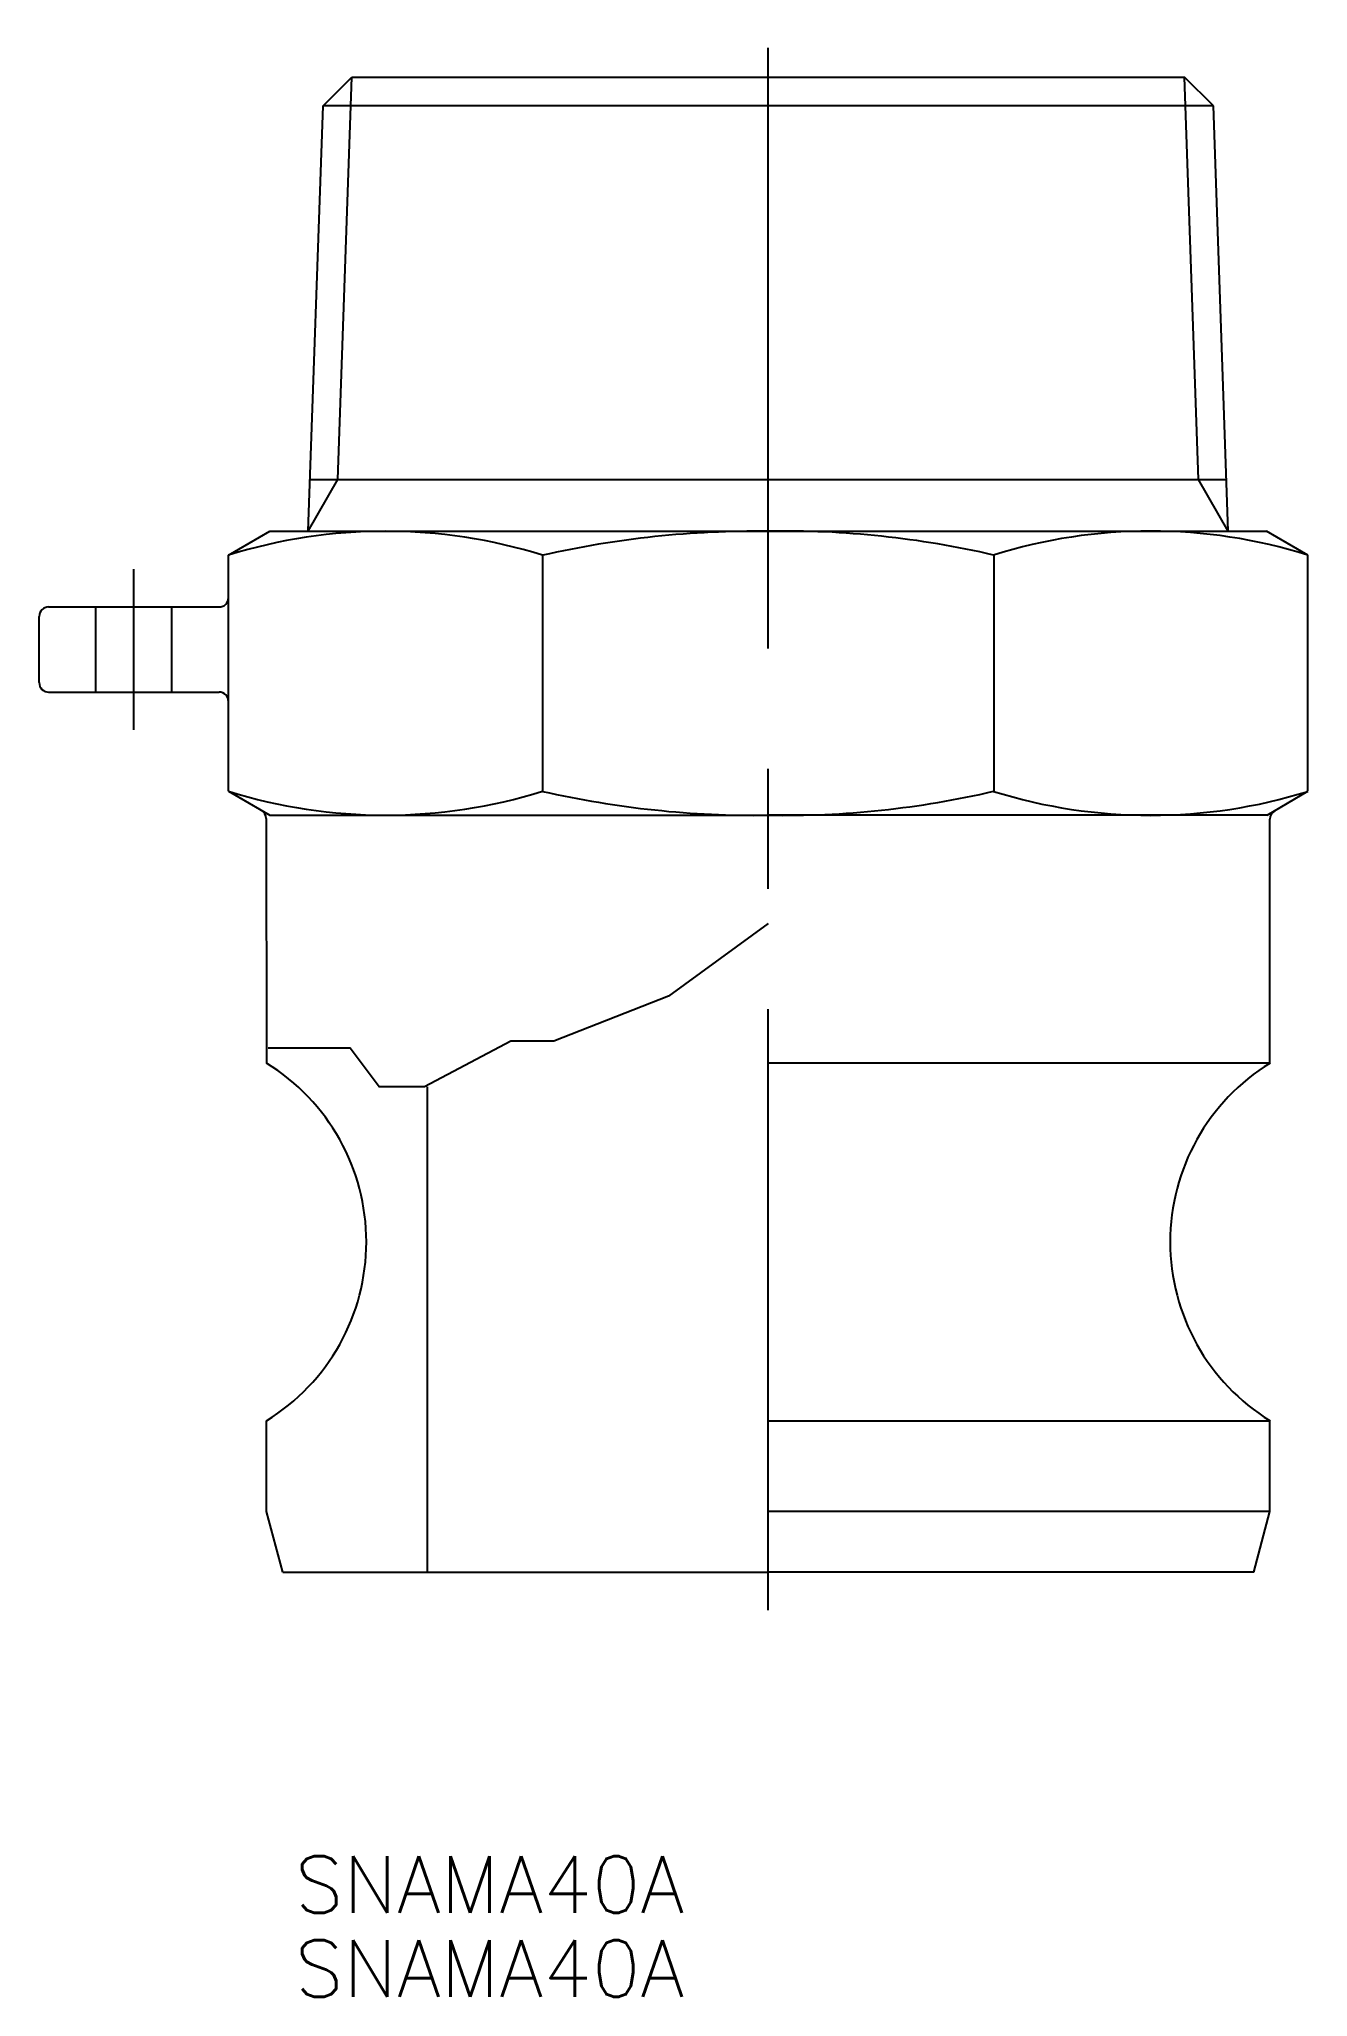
# Model space of a CAD drawing. Extents: x -38 to 29, y -22 to 81.
import ezdxf

# ---------------------------------------------------------------- set-up
doc = ezdxf.new("R2010")
doc.units = 0
doc.linetypes.add('CENTER', pattern=[50.8, 31.75, -6.35, 6.35, -6.35])
doc.linetypes.add('DASHED', pattern=[19.05, 12.7, -6.35])
doc.layers.get('0').update_dxf_attribs({"linetype": 'CONTINUOUS'})
doc.layers.add('CENTER', color=1, linetype='CONTINUOUS')
doc.styles.get("Standard").update_dxf_attribs({"font": 'txt.shx', "height": 3, "bigfont": 'bigfont.shx'})

msp = doc.modelspace()

# ---------------------------------------------------------------- linework, layer by layer
at = {"color": 7, "linetype": 'CONTINUOUS'}
for p, q in [((-23.51, 77.47), (-21.98, 79)), ((-21.98, 79), (21.98, 79)), ((23.51, 77.47), (21.98, 79)), ((-24.3, 55), (-23.51, 77.47)), ((23.51, 77.47), (-23.51, 77.47)), ((24.3, 55), (23.51, 77.47)), ((-24.2, 57.73), (24.2, 57.73)), ((-28.5, 53.74), (-26.31, 55)), ((-26.31, 55), (26.31, 55)), ((28.5, 53.74), (26.31, 55)), ((-28.5, 41.26), (-28.5, 53.74)), ((-11.91, 53.74), (-11.91, 41.26)), ((11.91, 53.74), (11.91, 41.26)), ((28.5, 41.26), (28.5, 53.74)), ((-38, 51), (-29, 51)), ((-38.5, 47), (-38.5, 50.5)), ((-38, 46.5), (-29, 46.5)), ((-28.5, 41.26), (-26.32, 40)), ((26.36, 40), (28.5, 41.26)), ((-26.51, 39.82), (-26.5, 26.9)), ((-26.32, 40), (0, 40)), ((26.36, 40), (0, 40)), ((26.5, 26.9), (26.5, 39.79)), ((26.5, 26.9), (0, 26.9)), ((-18, 0), (-18, 25.65)), ((-26.5, 3.2), (-26.5, 8)), ((0, 8), (26.5, 8)), ((26.5, 3.2), (26.5, 8)), ((-25.64, 0), (-26.5, 3.2)), ((26.5, 3.2), (0, 3.2)), ((25.64, 0), (26.5, 3.2)), ((-25.64, 0), (0, 0)), ((25.64, 0), (0, 0))]:
    msp.add_line(p, q, dxfattribs=at)
at = {"color": 3, "linetype": 'CONTINUOUS'}
for p, q in [((-22.72, 57.73), (-21.98, 79)), ((22.72, 57.73), (21.98, 79)), ((-24.3, 55), (-22.72, 57.73)), ((24.3, 55), (22.72, 57.73))]:
    msp.add_line(p, q, dxfattribs=at)
at = {"color": 3, "linetype": 'DASHED'}
for p, q in [((-35.5, 46.5), (-35.5, 51)), ((-31.5, 46.5), (-31.5, 51))]:
    msp.add_line(p, q, dxfattribs=at)
at = {"color": 3, "linetype": 'CONTINUOUS'}
msp.add_lwpolyline([(0, 34.27), (-5.27, 30.44), (-11.32, 28.05), (-13.59, 28.05), (-18.15, 25.65), (-20.54, 25.65), (-22.08, 27.69), (-24.96, 27.69), (-26.4, 27.69)], dxfattribs=at)
at = {"color": 7, "linetype": 'CONTINUOUS'}
for centre, radius, start, end in [((-20.21, 27.19), 27.81, 72.6503, 107.3497), ((-0.6, 3.89), 51.11, 89.3254, 102.7839), ((0.81, 5.92), 49.09, 76.9377, 90.9495), ((20.2, 27.22), 27.79, 72.63, 107.37), ((-38, 50.5), 0.5, 90, 180), ((-29, 51.5), 0.5, 270, 0), ((-38, 47), 0.5, 180, 270), ((-29, 46), 0.5, 0, 90), ((-20.21, 67.81), 27.81, 252.6503, 287.3496), ((-0.6, 91.11), 51.12, 257.2162, 270.6745), ((0.81, 89.08), 49.09, 269.0505, 283.0623), ((20.2, 67.78), 27.79, 252.63, 287.37), ((-27.01, 39.82), 0.5, 359.9355, 59.9355), ((27, 39.79), 0.5, 120, 180), ((-32.32, 17.45), 11.1, 301.6531, 58.3469), ((32.33, 17.45), 11.1, 121.6531, 238.3469)]:
    msp.add_arc(centre, radius, start, end, dxfattribs=at)
at = {"layer": 'CENTER', "color": 1, "linetype": 'CENTER'}
for p, q in [((0, -2), (0, 81)), ((-33.5, 44.5), (-33.5, 53))]:
    msp.add_line(p, q, dxfattribs=at)

# ---------------------------------------------------------------- texts
at = {"color": 7, "linetype": 'CONTINUOUS'}
for p in [(-25, -18), (-25, -22.44)]:
    msp.add_text('SNAMA40A', height=3, dxfattribs=at).set_placement(p)

doc.saveas('drawing.dxf')
